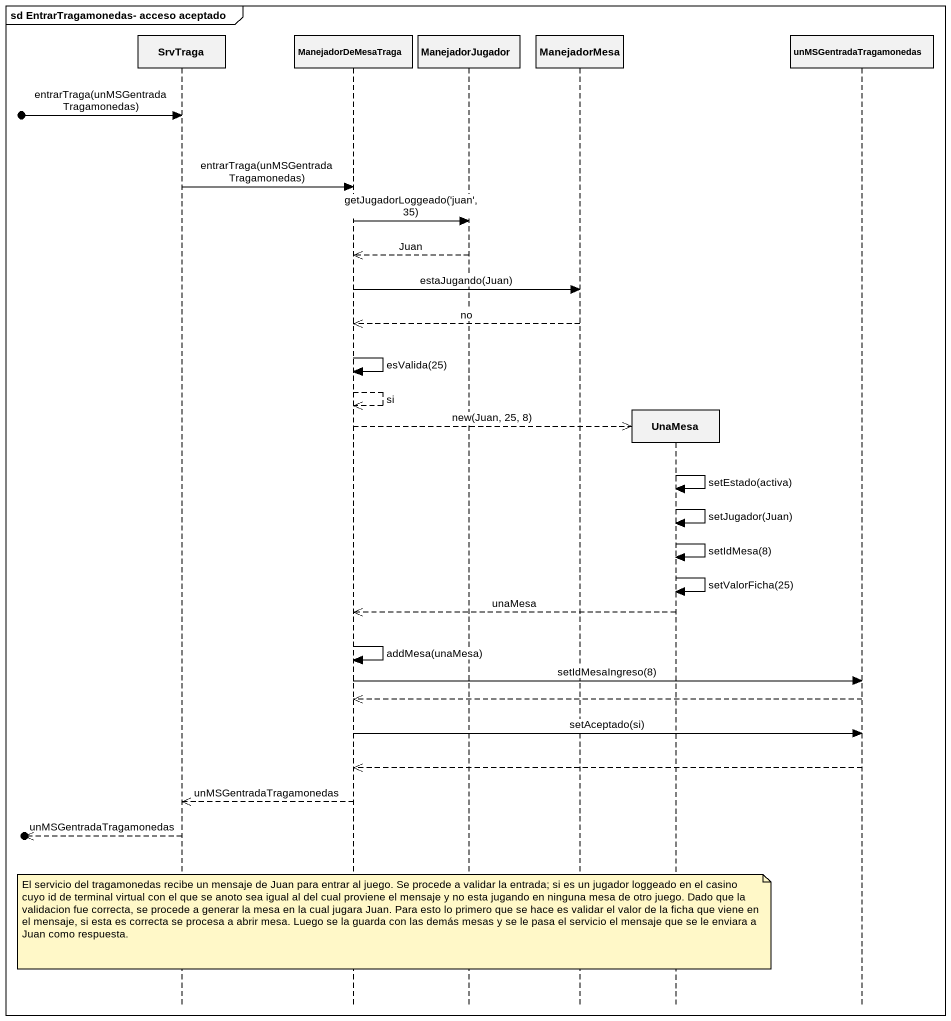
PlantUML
@startuml
mainframe sd EntrarTragamonedas- acceso aceptado
hide footbox
participant SrvTraga
participant ManejadorDeMesaTraga
participant ManejadorJugador
participant ManejadorMesa
participant UnaMesa
participant unMSGentradaTragamonedas

[o-> SrvTraga : entrarTraga(unMSGentradaTragamonedas)
SrvTraga -> ManejadorDeMesaTraga : entrarTraga(unMSGentradaTragamonedas)
ManejadorDeMesaTraga -> ManejadorJugador : getJugadorLoggeado('juan', 35)
ManejadorJugador -->> ManejadorDeMesaTraga : Juan
ManejadorDeMesaTraga -> ManejadorMesa : estaJugando(Juan)
ManejadorMesa -->> ManejadorDeMesaTraga : no
ManejadorDeMesaTraga -> ManejadorDeMesaTraga : esValida(25)
ManejadorDeMesaTraga -->> ManejadorDeMesaTraga : si
ManejadorDeMesaTraga -->> UnaMesa ** : new(Juan, 25, 8)
UnaMesa -> UnaMesa : setEstado(activa)
UnaMesa -> UnaMesa : setJugador(Juan)
UnaMesa -> UnaMesa : setIdMesa(8)
UnaMesa -> UnaMesa : setValorFicha(25)
UnaMesa -->> ManejadorDeMesaTraga : unaMesa
ManejadorDeMesaTraga -> ManejadorDeMesaTraga : addMesa(unaMesa)
ManejadorDeMesaTraga -> unMSGentradaTragamonedas : setIdMesaIngreso(8)
unMSGentradaTragamonedas -->> ManejadorDeMesaTraga
ManejadorDeMesaTraga -> unMSGentradaTragamonedas : setAceptado(si)
unMSGentradaTragamonedas -->> ManejadorDeMesaTraga
ManejadorDeMesaTraga -->> SrvTraga : unMSGentradaTragamonedas
[o<<-- SrvTraga : unMSGentradaTragamonedas
note over ManejadorDeMesaTraga : El servicio del tragamonedas recibe un mensaje de Juan para entrar al juego. Se procede a validar la entrada; si es un jugador loggeado en el casino cuyo id de terminal virtual con el que se anoto sea igual al del cual proviene el mensaje y no esta jugando en ninguna mesa de otro juego. Dado que la validacion fue correcta, se procede a generar la mesa en la cual jugara Juan. Para esto lo primero que se hace es validar el valor de la ficha que viene en el mensaje, si esta es correcta se procesa a abrir mesa. Luego se la guarda con las demás mesas y se le pasa el servicio el mensaje que se le enviara a Juan como respuesta.
@enduml
